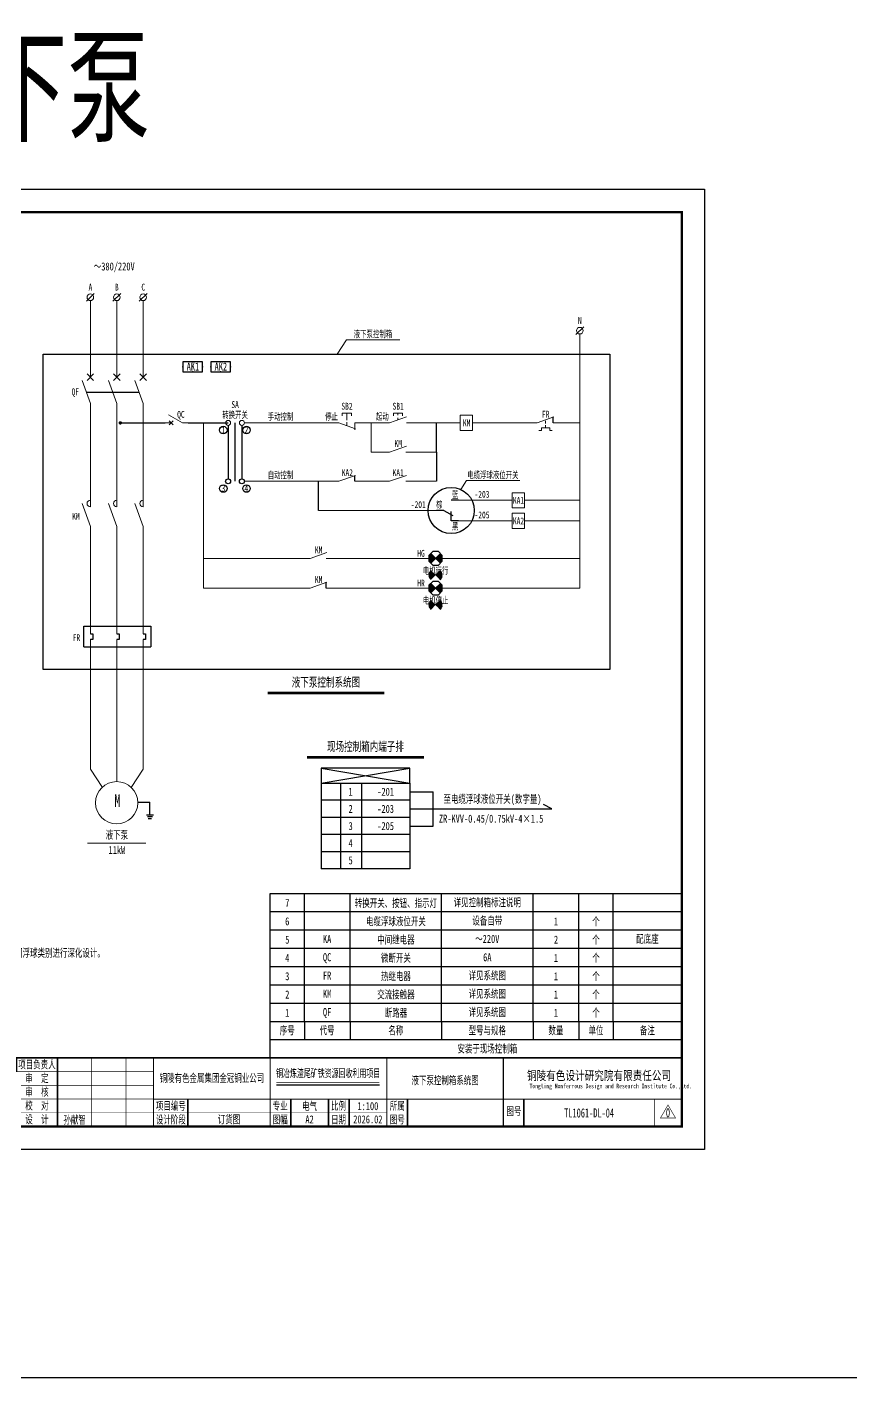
# Model space of a CAD drawing. Header units: millimetres. Extents: x 401220 to 2750366, y -101310 to 943175.
# Drawn here: x 681994 to 718024, y 309391 to 368490 of the extents above; entities that cross this region are included whole.
import ezdxf
from ezdxf.enums import TextEntityAlignment as Align

# ---------------------------------------------------------------- set-up
doc = ezdxf.new("R2010")
doc.units = ezdxf.units.MM
doc.linetypes.add('DASHED', pattern=[0.75, 0.5, -0.25])
doc.linetypes.add('常规', pattern=[20, 10, 0, 10])
for name, color, linetype, lineweight in [('01', 7, 'Continuous', 50), ('1轮廓实线层', 7, 'Continuous', 18), ('_0', 7, 'Continuous', 25), ('CAXA0层', 7, 'Continuous', 25), ('MX', 3, 'Continuous', 0), ('SW', 8, 'Continuous', 20), ('TEXT', 4, 'Continuous', 0)]:
    doc.layers.add(name, color=color, linetype=linetype, lineweight=lineweight)
for name, color, linetype in [('4虚线层', 6, 'DASHED'), ('动力平面导线层', 3, '常规'), ('动力平面设备层', 1, 'Continuous'), ('图框', 7, 'Continuous'), ('标注-照明', 7, 'Continuous'), ('照明平面导线层', 3, 'Continuous'), ('照明平面设备层', 1, 'Continuous'), ('电气-接地设计-接地线', 3, '接地线')]:
    doc.layers.add(name, color=color, linetype=linetype)
doc.styles.add('HZ', font='simsun.ttf', dxfattribs={"width": 0.75})
doc.styles.add('标准', font='NSimSun.ttf', dxfattribs={"width": 0.667})
doc.linetypes.add('接地线', pattern='A,500,[136,EESLTYPE.shx,S=100,R=0,X=0,Y=0],500,-200,60,-200', length=1460)

# ---------------------------------------------------------------- blocks, each defined once
blk = doc.blocks.new('HHG')
at = {"layer": '01', "color": 3, "lineweight": 30}
for p, q in [((320, 0), (0, 0)), ((320, 0), (708, -224)), ((959, 450), (640, 450)), ((640, -452), (640, -42)), ((959, -452), (640, -452))]:
    blk.add_line(p, q, dxfattribs=at)
blk = doc.blocks.new('*U31')
at = {"layer": '1轮廓实线层'}
for p, q in [((0, 15), (0, 10)), ((0, 5), (-3.5, 11.06)), ((0, 10), (-0.88, 10.88)), ((0, 10), (-0.88, 9.12)), ((0, 10), (0.88, 10.88)), ((0, 10), (0.88, 9.12)), ((0, 5), (0, 0))]:
    blk.add_line(p, q, dxfattribs=at)
blk = doc.blocks.new('PLA1')
at = {"color": 0, "linetype": 'ByBlock', "lineweight": -2}
for p, q in [((-500, 500), (-500, 0)), ((500, 500), (-500, 500)), ((-500, 0), (500, 0)), ((500, 0), (500, 500))]:
    blk.add_line(p, q, dxfattribs=at)
for p in [(-500, 250), (0, 500), (0, 0), (500, 250)]:
    blk.add_point(p, dxfattribs=at)
blk = doc.blocks.new('3')
at = {"layer": 'TEXT', "color": 7, "lineweight": 25, "style": 'HZ', "width": 0.75}
for s, height, p in [('铜陵有色设计研究院有限责任公司', 400, (221501, 249018)), ('Tongling Nonferrous Design and Research Institute Co.,Ltd.', 200, (221613, 248659))]:
    blk.add_text(s, height=height, dxfattribs=at).set_placement(p)
blk = doc.blocks.new('铜陵有色图签02')
at = {"layer": '图框', "linetype": 'Continuous', "lineweight": 50}
for p, q in [((-38401, 3003), (-38401, 1)), ((-29100, 3001), (-29100, 0))]:
    blk.add_line(p, q, dxfattribs=at)
at = {"layer": '图框', "color": 7, "linetype": 'Continuous', "lineweight": 25}
for p, q in [((-36201, 3010), (-36201, 9)), ((-34701, 3010), (-34701, 9)), ((-33401, 3017), (-33401, 16)), ((-31901, 3017), (-31901, 16)), ((-30601, 3017), (-30601, 16)), ((-29100, 1201), (-37501, 1201))]:
    blk.add_line(p, q, dxfattribs=at)
at = {"layer": '图框', "color": 7, "linetype": 'Continuous', "lineweight": 35}
for p, q in [((-27300, 3001), (-27300, 1)), ((-21600, 1197), (-21600, -3)), ((-17100, 1200), (-17100, 0)), ((-15450, 0), (-15450, 1200)), ((-14550, 1200), (-14550, 0)), ((-12000, 1201), (-12000, 1)), ((-6900, 1202), (-6900, 2))]:
    blk.add_line(p, q, dxfattribs=at)
at = {"layer": '图框', "lineweight": 25}
blk.add_line((-17723, 1830), (-13223, 1830), dxfattribs=at)
at = {"layer": '图框', "lineweight": 70, "const_width": 70}
blk.add_lwpolyline([(-17980, 3001), (0, 3001), (-38401, 3001)], dxfattribs=at)
at = {"layer": '图框', "color": 7, "linetype": 'Continuous', "lineweight": 25, "const_width": 25}
for points in [[(-37501, 3000), (-37501, 0)], [(-25800, 3001), (-25800, 1)], [(-24300, 3001), (-24300, 1)], [(-23100, 2401), (-37501, 2401)], [(-23100, 1801), (-37501, 1801)], [(-23100, 1201), (-29100, 1201)], [(-12900, 600), (-18000, 600), (-37501, 600)], [(-602, 943), (-932, 371), (-272, 371), (-602, 943)]]:
    blk.add_lwpolyline(points, dxfattribs=at)
at = {"layer": '图框', "linetype": 'Continuous', "lineweight": 50, "const_width": 50}
for points in [[(-23100, 3001), (-23100, 1)], [(-18000, 3000), (-18000, 0)]]:
    blk.add_lwpolyline(points, dxfattribs=at)
at = {"layer": '图框', "lineweight": 50, "const_width": 50}
for points in [[(-12900, 3001), (-12900, 1)], [(-7800, 3001), (-7800, 1)], [(0, 3000), (0, 0)], [(-23100, 1200), (0, 1200)]]:
    blk.add_lwpolyline(points, dxfattribs=at)
at = {"layer": '图框', "lineweight": 25, "const_width": 35}
blk.add_lwpolyline([(-17723, 1930), (-13223, 1930)], dxfattribs=at)
at = {"layer": '图框', "color": 7, "linetype": 'Continuous', "lineweight": 35, "const_width": 25}
blk.add_lwpolyline([(-1200, 1201), (-1200, 0)], dxfattribs=at)
at = {"layer": '图框', "linetype": 'Continuous', "lineweight": 70, "const_width": 70}
blk.add_lwpolyline([(-38401, 1), (0, 0)], dxfattribs=at)
at = {"layer": '图框', "lineweight": 25}
blk.add_blockref('3', (-228268, -246986), dxfattribs=at)
at = {"layer": 'TEXT', "color": 7, "lineweight": 25, "style": '标准', "width": 0.667}
for s, height, p in [('会', 300, (-37942, 2054)), ('总  图', 300, (-36862, 2555)), ('建  筑', 300, (-34062, 2562)), ('热  工', 300, (-31262, 2562)), ('项目负责人', 350, (-28197, 2541)), ('冶  炼', 300, (-36862, 1955)), ('化  工', 300, (-34062, 1962)), ('给排水', 300, (-31262, 1962)), ('审  定', 350, (-28197, 1941)), ('签', 300, (-37942, 1404)), ('选  矿', 300, (-36862, 1355)), ('暖  通', 300, (-34062, 1362)), ('自  控', 300, (-31262, 1362)), ('审  核', 350, (-28197, 1341)), ('栏', 300, (-37942, 754)), ('采  矿', 300, (-36862, 754)), ('机  械', 300, (-34062, 761)), ('电  气', 300, (-31262, 761)), ('校  对', 350, (-28197, 741)), ('项目编号', 350, (-22343, 730)), ('专业', 350, (-17559, 730)), ('比例', 350, (-15009, 730)), ('所属', 350, (-12438, 730)), ('图号', 350, (-7339, 495)), ('专  业', 300, (-36862, 170)), ('签  字', 300, (-35449, 170)), ('专  业', 300, (-34062, 177)), ('签  字', 300, (-32649, 177)), ('专  业', 300, (-31262, 177)), ('签  字', 300, (-29849, 177)), ('设  计', 350, (-28197, 139)), ('设计阶段', 350, (-22343, 130)), ('图幅', 350, (-17559, 130)), ('日期', 350, (-15009, 130)), ('图号', 350, (-12438, 130))]:
    blk.add_text(s, height=height, dxfattribs=at).set_placement(p, align=Align.CENTER)

msp = doc.modelspace()

# ---------------------------------------------------------------- hatches: boundary and pattern name
at = {"linetype": 'ByBlock', "lineweight": 25}
h = msp.add_hatch(dxfattribs=at)
h.set_pattern_fill('ANSI31', color=3, scale=184.8, style=0)
h.set_pattern_definition([(45, (135455.75, 347439.01), (-16.3341666, 16.3341666), [])])
h.paths.add_polyline_path([(699858.1, 345244), (699649.2, 345453.3, 0.1991281), (699562.4, 345244, 0.1986966), (699648.9, 345035.1)])
h.paths.add_polyline_path([(700067.4, 345453), (699858.1, 345244), (700067, 345034.8, 0.1991281), (700153.8, 345244, 0.1986966)])
h = msp.add_hatch(dxfattribs=at)
h.set_pattern_fill('ANSI31', color=3, scale=184.8, style=0)
h.set_pattern_definition([(45, (135455.75, 346703.985), (-16.3341666, 16.3341666), [])])
h.paths.add_polyline_path([(699858.1, 344509), (699649.2, 344718.3, 0.1991281), (699562.4, 344509, 0.1986966), (699648.9, 344300.1)])
h.paths.add_polyline_path([(700067.4, 344717.9), (699858.1, 344509), (700067, 344299.8, 0.1991281), (700153.8, 344509, 0.1986966)])
h = msp.add_hatch(dxfattribs=at)
h.set_pattern_fill('ANSI31', color=1, scale=184.8, style=0)
h.set_pattern_definition([(45, (135455.664, 346139.01), (-16.3341666, 16.3341666), [])])
h.paths.add_polyline_path([(699858, 343944), (699649.1, 344153.3, 0.1991281), (699562.3, 343944, 0.1986966), (699648.8, 343735.1)])
h.paths.add_polyline_path([(700067.3, 344153), (699858, 343944), (700066.9, 343734.8, 0.1991281), (700153.7, 343944, 0.1986966)])
h = msp.add_hatch(dxfattribs=at)
h.set_pattern_fill('ANSI31', color=1, scale=184.8, style=0)
h.set_pattern_definition([(45, (135455.664, 345403.985), (-16.3341666, 16.3341666), [])])
h.paths.add_polyline_path([(699858, 343209), (699649.1, 343418.3, 0.1991281), (699562.3, 343209, 0.1986966), (699648.8, 343000.1)])
h.paths.add_polyline_path([(700067.3, 343417.9), (699858, 343209), (700066.9, 342999.8, 0.1991281), (700153.7, 343209, 0.1986966)])

# ---------------------------------------------------------------- linework, layer by layer
at = {"color": 0, "linetype": 'ByBlock', "lineweight": 20}
for p, q in [((704303, 351172.5), (701471.2, 351172.5)), ((704668.5, 351262.9), (704668.5, 351142.3)), ((704668.5, 351075.3), (704668.5, 350954.7)), ((704379.1, 350846.2), (704487.6, 350846.2)), ((704487.6, 350846.2), (704487.6, 350954.7)), ((704487.6, 350954.7), (704849.4, 350954.7)), ((704849.4, 350954.7), (704849.4, 350846.2)), ((704849.4, 350846.2), (704958, 350846.2)), ((706164.4, 347788), (703740.6, 347788)), ((706164.4, 346886), (703740.6, 346886))]:
    msp.add_line(p, q, dxfattribs=at)
at = {"color": 3, "linetype": 'ByBlock', "lineweight": 25}
for p, q in [((700067.4, 345453), (699648.9, 345035.1)), ((700067, 345034.8), (699649.2, 345453.3)), ((694860.8, 336062.3), (698727.8, 335411.5)), ((694860.8, 335411.5), (698727.8, 336062.3)), ((694860.8, 335411.5), (694860.8, 331662.5)), ((694860.8, 335411.5), (698727.8, 335411.5)), ((695696.7, 335411.5), (695696.7, 331662.5)), ((696616.1, 335411.5), (696616.1, 331662.5)), ((698727.8, 335411.5), (698727.8, 331662.5)), ((698727.8, 334661.7), (694860.8, 334661.7)), ((698727.8, 333911.9), (694860.8, 333911.9)), ((698727.8, 333162.1), (694860.8, 333162.1)), ((698727.8, 332412.3), (694860.8, 332412.3)), ((698727.8, 331662.5), (694860.8, 331662.5))]:
    msp.add_line(p, q, dxfattribs=at)
at = {"color": 1, "linetype": 'ByBlock', "lineweight": 25}
for p, q in [((700067.3, 344153), (699648.8, 343735.1)), ((700066.9, 343734.8), (699649.1, 344153.3))]:
    msp.add_line(p, q, dxfattribs=at)
at = {"linetype": 'ByBlock'}
for p, q in [((684480.9, 342276.1), (687403.3, 342276.1)), ((684480.9, 341371.2), (684480.9, 342276.1)), ((687403.3, 342276.1), (687403.3, 341371.2)), ((684762.9, 341951.8), (684870.7, 341951.8)), ((684870.7, 341695.5), (684762.9, 341695.5)), ((684870.7, 341951.8), (684870.7, 341695.5)), ((685917.7, 341951.8), (686025.5, 341951.8)), ((686025.5, 341695.5), (685917.7, 341695.5)), ((686025.5, 341951.8), (686025.5, 341695.5)), ((687072.6, 341951.8), (687180.4, 341951.8)), ((687180.4, 341695.5), (687072.6, 341695.5)), ((687180.4, 341951.8), (687180.4, 341695.5)), ((684480.9, 341371.2), (687403.3, 341371.2))]:
    msp.add_line(p, q, dxfattribs=at)
at = {"color": 1, "linetype": 'ByBlock'}
for p, q in [((698727.8, 335036.6), (699746.8, 335036.6)), ((699746.8, 333537), (699746.8, 335036.6)), ((698727.8, 334286.8), (699746.8, 334286.8)), ((699746.8, 334286.8), (704948, 334286.8)), ((698727.8, 333537), (699746.8, 333537))]:
    msp.add_line(p, q, dxfattribs=at)
at = {"color": 3}
msp.add_line((930455.5, 309391.2), (401219.7, 309391.2), dxfattribs=at)
at = {"color": 7, "linetype": 'ByBlock', "lineweight": 20, "const_width": 75}
msp.add_lwpolyline([(686035.1, 351172.5, 1), (686110.1, 351172.5, 1)], format="xyb", close=True, dxfattribs=at)
at = {"color": 3, "linetype": 'ByBlock', "lineweight": 25}
for points in [[(699735.6, 345539.7), (699562.4, 345366.5), (699562.4, 345121.6), (699735.6, 344948.4), (699980.6, 344948.4), (700153.8, 345121.6), (700153.8, 345366.5), (699980.6, 345539.7)], [(694860.8, 335411.5), (698727.8, 335411.5), (698727.8, 336062.3), (694860.8, 336062.3)]]:
    msp.add_lwpolyline(points, close=True, dxfattribs=at)
at = {"color": 1, "linetype": 'ByBlock', "lineweight": 25}
msp.add_lwpolyline([(699735.5, 344239.7), (699562.3, 344066.5), (699562.3, 343821.6), (699735.5, 343648.4), (699980.5, 343648.4), (700153.7, 343821.6), (700153.7, 344066.5), (699980.5, 344239.7)], close=True, dxfattribs=at)
at = {"layer": '4虚线层', "linetype": 'ByBlock', "ltscale": 0.1}
msp.add_circle((700542.9, 347338.1), 1008.5, dxfattribs=at)
at = {"layer": '_0', "color": 0, "linetype": 'ByBlock', "ltscale": 500}
msp.add_line((684582.4, 352522.6), (686892.2, 352522.6), dxfattribs=at)
at = {"layer": '_0', "color": 0, "linetype": 'ByBlock'}
msp.add_line((686835.7, 334581.3), (687368, 334581.3), dxfattribs=at)
at = {"layer": '_0', "linetype": 'ByBlock'}
msp.add_line((687368, 334032.9), (687368, 334585.3), dxfattribs=at)
at = {"layer": 'CAXA0层', "color": 2, "linetype": 'ByBlock', "lineweight": 40}
msp.add_line((692516.8, 339378.7), (697614.9, 339378.7), dxfattribs=at)
at = {"layer": 'CAXA0层', "color": 2, "linetype": 'ByBlock', "lineweight": 0}
msp.add_line((692516.8, 339313.2), (697614.9, 339313.2), dxfattribs=at)
at = {"layer": 'CAXA0层', "color": 3, "linetype": 'ByBlock', "lineweight": 40}
msp.add_line((694245.2, 336565.8), (699343.4, 336565.8), dxfattribs=at)
at = {"layer": 'CAXA0层', "color": 3, "linetype": 'ByBlock', "lineweight": 0}
msp.add_line((694245.2, 336500.3), (699343.4, 336500.3), dxfattribs=at)
at = {"layer": 'CAXA0层', "linetype": 'ByBlock', "lineweight": 0}
msp.add_line((684637.7, 332783.5), (687186.7, 332783.5), dxfattribs=at)
at = {"layer": 'MX', "color": 7, "linetype": 'ByBlock', "lineweight": 20}
for p, q in [((684589.6, 356493.3), (684936.1, 356839.8)), ((684762.9, 356522.4), (684762.9, 353172.2)), ((685744.5, 356493.3), (686091, 356839.8)), ((685917.7, 356522.4), (685917.7, 353172.2)), ((686899.4, 356493.3), (687245.8, 356839.8)), ((687072.6, 356522.4), (687072.6, 353172.2)), ((705991.1, 355033.6), (706337.6, 355380)), ((684762.9, 352017.3), (684402, 353027.8)), ((684907.2, 353316.6), (684618.5, 353027.8)), ((684907.2, 353027.8), (684618.5, 353316.6)), ((685917.7, 352017.3), (685556.8, 353027.8)), ((686062.1, 353316.6), (685773.4, 353027.8)), ((686062.1, 353027.8), (685773.4, 353316.6)), ((687072.6, 352017.3), (686711.7, 353027.8)), ((687217, 353316.6), (686928.2, 353027.8)), ((687217, 353027.8), (686928.2, 353316.6)), ((684762.9, 347504.7), (684762.9, 352027.5)), ((685917.7, 347504.7), (685917.7, 352027.5)), ((687072.6, 347504.7), (687072.6, 352027.5)), ((684762.9, 346638.6), (684402, 347649.1)), ((685917.7, 346638.6), (685556.8, 347649.1)), ((687072.6, 346638.6), (686711.7, 347649.1)), ((684762.9, 341951.8), (684762.9, 346638.6)), ((685917.7, 346638.6), (685917.7, 341951.8)), ((687072.6, 346638.6), (687072.6, 341951.8)), ((684762.9, 341704.3), (684762.9, 336025.1)), ((685917.7, 341695.5), (685917.7, 335479.2)), ((687072.6, 341695.5), (687072.6, 336025.1)), ((684762.9, 336025.1), (685289.1, 335227.2)), ((687072.6, 336025.1), (686546.4, 335227.2))]:
    msp.add_line(p, q, dxfattribs=at)
for centre, radius in [((684762.9, 356666.5), 144.4), ((685917.7, 356666.5), 144.4), ((687072.6, 356666.5), 144.4), ((706164.3, 355206.8), 144.4), ((685912.2, 334555.3), 923.9)]:
    msp.add_circle(centre, radius, dxfattribs=at)
for centre in [(684762.9, 347649.1), (685917.7, 347649.1), (687072.6, 347649.1)]:
    msp.add_arc(centre, 144.4, 89.999997, 269.999994, dxfattribs=at)
at = {"layer": 'SW', "color": 7, "linetype": 'ByBlock', "lineweight": 25}
for p, q in [((692624.2, 330591.6), (694124.2, 330591.6)), ((692624.2, 329791.6), (692624.2, 330591.6)), ((694124.2, 330591.6), (696124.2, 330591.6)), ((694124.2, 329791.6), (694124.2, 330591.6)), ((696124.2, 330591.6), (700124.2, 330591.6)), ((696124.2, 329791.6), (696124.2, 330591.6)), ((700124.2, 330591.6), (704124.2, 330591.6)), ((700124.2, 329791.6), (700124.2, 330591.6)), ((704124.2, 330591.6), (706124.2, 330591.6)), ((704124.2, 329791.6), (704124.2, 330591.6)), ((706124.2, 330591.6), (707624.2, 330591.6)), ((706124.2, 329791.6), (706124.2, 330591.6)), ((707624.2, 330591.6), (710624.2, 330591.6)), ((707624.2, 329791.6), (707624.2, 330591.6)), ((692624.2, 329791.6), (694124.2, 329791.6)), ((692624.2, 328991.6), (692624.2, 329791.6)), ((694124.2, 329791.6), (696124.2, 329791.6)), ((694124.2, 328991.6), (694124.2, 329791.6)), ((696124.2, 329791.6), (700124.2, 329791.6)), ((696124.2, 328991.6), (696124.2, 329791.6)), ((700124.2, 329791.6), (704124.2, 329791.6)), ((700124.2, 328991.6), (700124.2, 329791.6)), ((704124.2, 329791.6), (706124.2, 329791.6)), ((704124.2, 328991.6), (704124.2, 329791.6)), ((706124.2, 329791.6), (707624.2, 329791.6)), ((706124.2, 328991.6), (706124.2, 329791.6)), ((707624.2, 329791.6), (710624.2, 329791.6)), ((707624.2, 328991.6), (707624.2, 329791.6)), ((692624.2, 328991.6), (694124.2, 328991.6)), ((692624.2, 328191.6), (692624.2, 328991.6)), ((694124.2, 328991.6), (696124.2, 328991.6)), ((694124.2, 328191.6), (694124.2, 328991.6)), ((696124.2, 328991.6), (700124.2, 328991.6)), ((696124.2, 328191.6), (696124.2, 328991.6)), ((700124.2, 328991.6), (704124.2, 328991.6)), ((700124.2, 328191.6), (700124.2, 328991.6)), ((704124.2, 328991.6), (706124.2, 328991.6)), ((704124.2, 328191.6), (704124.2, 328991.6)), ((706124.2, 328991.6), (707624.2, 328991.6)), ((706124.2, 328191.6), (706124.2, 328991.6)), ((707624.2, 328991.6), (710624.2, 328991.6)), ((707624.2, 328191.6), (707624.2, 328991.6)), ((692624.2, 328191.6), (694124.2, 328191.6)), ((692624.2, 327391.6), (692624.2, 328191.6)), ((694124.2, 328191.6), (696124.2, 328191.6)), ((694124.2, 327391.6), (694124.2, 328191.6)), ((696124.2, 328191.6), (700124.2, 328191.6)), ((696124.2, 327391.6), (696124.2, 328191.6)), ((700124.2, 328191.6), (704124.2, 328191.6)), ((700124.2, 327391.6), (700124.2, 328191.6)), ((704124.2, 328191.6), (706124.2, 328191.6)), ((704124.2, 327391.6), (704124.2, 328191.6)), ((706124.2, 328191.6), (707624.2, 328191.6)), ((706124.2, 327391.6), (706124.2, 328191.6)), ((707624.2, 328191.6), (710624.2, 328191.6)), ((707624.2, 327391.6), (707624.2, 328191.6)), ((692624.2, 327391.6), (694124.2, 327391.6)), ((692624.2, 326591.6), (692624.2, 327391.6)), ((694124.2, 327391.6), (696124.2, 327391.6)), ((694124.2, 326591.6), (694124.2, 327391.6)), ((696124.2, 327391.6), (700124.2, 327391.6)), ((696124.2, 326591.6), (696124.2, 327391.6)), ((700124.2, 327391.6), (704124.2, 327391.6)), ((700124.2, 326591.6), (700124.2, 327391.6)), ((704124.2, 327391.6), (706124.2, 327391.6)), ((704124.2, 326591.6), (704124.2, 327391.6)), ((706124.2, 327391.6), (707624.2, 327391.6)), ((706124.2, 326591.6), (706124.2, 327391.6)), ((707624.2, 327391.6), (710624.2, 327391.6)), ((707624.2, 326591.6), (707624.2, 327391.6)), ((692624.2, 326591.6), (694124.2, 326591.6)), ((692624.2, 325791.6), (692624.2, 326591.6)), ((694124.2, 326591.6), (696124.2, 326591.6)), ((694124.2, 325791.6), (694124.2, 326591.6)), ((696124.2, 326591.6), (700124.2, 326591.6)), ((696124.2, 325791.6), (696124.2, 326591.6)), ((700124.2, 326591.6), (704124.2, 326591.6)), ((700124.2, 325791.6), (700124.2, 326591.6)), ((704124.2, 326591.6), (706124.2, 326591.6)), ((704124.2, 325791.6), (704124.2, 326591.6)), ((706124.2, 326591.6), (707624.2, 326591.6)), ((706124.2, 325791.6), (706124.2, 326591.6)), ((707624.2, 326591.6), (710624.2, 326591.6)), ((707624.2, 325791.6), (707624.2, 326591.6)), ((692624.2, 325791.6), (694124.2, 325791.6)), ((692624.2, 324991.6), (692624.2, 325791.6)), ((694124.2, 325791.6), (696124.2, 325791.6)), ((694124.2, 324991.6), (694124.2, 325791.6)), ((696124.2, 325791.6), (700124.2, 325791.6)), ((696124.2, 324991.6), (696124.2, 325791.6)), ((700124.2, 325791.6), (704124.2, 325791.6)), ((700124.2, 324991.6), (700124.2, 325791.6)), ((704124.2, 325791.6), (706124.2, 325791.6)), ((704124.2, 324991.6), (704124.2, 325791.6)), ((706124.2, 325791.6), (707624.2, 325791.6)), ((706124.2, 324991.6), (706124.2, 325791.6)), ((707624.2, 325791.6), (710624.2, 325791.6)), ((707624.2, 324991.6), (707624.2, 325791.6)), ((692624.2, 324191.6), (692624.2, 324991.6)), ((692624.2, 324991.6), (710624.2, 324991.6)), ((694124.2, 324991.6), (694124.2, 324191.6)), ((696124.2, 324991.6), (696124.2, 324191.6)), ((700124.2, 324991.6), (700124.2, 324191.6)), ((704124.2, 324991.6), (704124.2, 324191.6)), ((706124.2, 324991.6), (706124.2, 324191.6)), ((707624.2, 324991.6), (707624.2, 324191.6)), ((692624.2, 324191.6), (710624.2, 324191.6)), ((692624.2, 323391.6), (692624.2, 324191.6))]:
    msp.add_line(p, q, dxfattribs=at)
at = {"layer": 'TEXT', "color": 7, "linetype": 'ByBlock', "ltscale": 100}
for centre in [(690788.3, 351172.5), (691391.8, 351172.5)]:
    msp.add_circle(centre, 109.7, dxfattribs=at)
at = {"layer": '动力平面导线层', "color": 0, "linetype": 'ByBlock', "lineweight": -3, "ltscale": 100}
for p, q in [((705004.7, 351172.5), (705004.7, 351433.9)), ((696328, 348616.2), (696328, 348877.7)), ((695073.4, 343944), (695073.4, 344205.5))]:
    msp.add_line(p, q, dxfattribs=at)
at = {"layer": '动力平面导线层', "color": 0, "linetype": 'ByBlock'}
for p, q in [((699902.3, 349894.3), (699902.3, 348616.2)), ((694737.2, 347338.1), (694737.2, 348616.2))]:
    msp.add_line(p, q, dxfattribs=at)
at = {"layer": '动力平面导线层', "color": 4, "linetype": 'ByBlock'}
msp.add_lwpolyline([(682703.7, 354183.6), (707477.1, 354183.6), (707477.1, 340386.2), (682703.7, 340386.2)], close=True, dxfattribs=at)
at = {"layer": '动力平面设备层', "color": 0, "linetype": 'ByBlock', "lineweight": -3, "ltscale": 100}
for p, q in [((687213.3, 334032.9), (687522.8, 334032.9)), ((687255, 333948.7), (687481.1, 333948.7)), ((687296.7, 333864.5), (687439.4, 333864.5))]:
    msp.add_line(p, q, dxfattribs=at)
at = {"layer": '动力平面设备层', "color": 1, "linetype": 'ByBlock', "lineweight": -3, "ltscale": 100}
msp.add_line((704948, 334286.8), (704571.4, 334480), dxfattribs=at)
at = {"layer": '图框', "linetype": 'Continuous', "lineweight": 100, "const_width": 100}
msp.add_lwpolyline([(654724.2, 320391.2), (710624.2, 320391.2), (710624.2, 360391.2), (654724.2, 360391.2)], close=True, dxfattribs=at)
at = {"layer": '标注-照明', "linetype": 'ByBlock', "lineweight": 25, "ltscale": 100}
for p, q in [((686072.6, 351172.5), (688040.5, 351172.5)), ((689040.5, 351172.5), (690784.6, 351172.5)), ((690788.3, 351062.7), (690788.3, 348725.9)), ((691391.8, 351062.7), (691391.8, 348725.9))]:
    msp.add_line(p, q, dxfattribs=at)
at = {"layer": '标注-照明', "color": 0, "linetype": 'ByBlock', "lineweight": 25, "ltscale": 100}
msp.add_line((691090.3, 348616.2), (691090.3, 351172.5), dxfattribs=at)
at = {"layer": '标注-照明', "linetype": 'ByBlock', "lineweight": 25, "ltscale": 100}
for centre, radius in [((690575, 350857.1), 164.8), ((691591.2, 350857.1), 164.8), ((690788.3, 348616.2), 109.7), ((691391.8, 348616.2), 109.7), ((690575, 348300.9), 164.8), ((691591.2, 348300.9), 164.8)]:
    msp.add_circle(centre, radius, dxfattribs=at)
at = {"layer": '照明平面导线层', "color": 4, "linetype": 'ByBlock', "lineweight": 20}
for q in [(695561.1, 354183.6), (698292.3, 354808.2)]:
    msp.add_line((695969.1, 354808.2), q, dxfattribs=at)
at = {"layer": '照明平面导线层', "color": 0, "linetype": 'ByBlock', "lineweight": 20}
for p, q in [((706164.4, 343944), (706164.3, 355062.4)), ((689709.1, 351172.5), (689709.2, 343944)), ((691501.5, 351172.5), (695626.3, 351172.5)), ((695626.3, 351172.5), (696357.4, 350911)), ((695977.2, 351403.6), (695977.2, 351604.1)), ((695977.2, 351297.8), (695977.2, 351398)), ((695977.2, 351047), (695977.2, 351197.5)), ((697849.7, 351172.5), (696328, 351172.5)), ((696328, 351172.5), (696328, 350871.3)), ((697038.7, 351172.5), (697038.7, 349894.3)), ((697849.7, 351172.5), (698580.8, 351433.9)), ((698215.2, 351503.8), (698215.2, 351604.1)), ((698215.2, 351303.2), (698215.2, 351398.4)), ((698592.4, 351172.5), (700935.5, 351172.5)), ((704303, 351172.5), (705034.1, 351433.9)), ((705004.7, 351172.5), (706164.3, 351172.5)), ((697849.7, 349894.3), (697038.7, 349894.3)), ((697849.7, 349894.3), (698580.8, 350155.8)), ((698551.4, 349894.3), (699902.3, 349894.3)), ((695626.3, 348616.2), (696357.4, 348877.7)), ((697849.7, 348616.2), (698580.8, 348877.7)), ((691501.5, 348616.2), (695626.3, 348616.2)), ((696328, 348616.2), (697849.7, 348616.2)), ((698551.4, 348616.2), (699902.3, 348616.2)), ((700861.7, 347788), (703204.9, 347788)), ((694737.2, 347338.1), (699902.3, 347338.1)), ((700861.7, 346886), (703204.9, 346886)), ((689709.1, 345244), (694371.7, 345244)), ((694371.7, 345244), (695102.8, 345505.5)), ((695073.4, 345244), (699562.4, 345244)), ((700153.8, 345244), (706164.5, 345244)), ((694371.6, 343944), (695102.7, 344205.5)), ((689709, 343944), (694371.6, 343944)), ((695073.4, 343944), (699562.3, 343944)), ((700153.7, 343944), (706164.4, 343944))]:
    msp.add_line(p, q, dxfattribs=at)
at = {"layer": '照明平面导线层', "color": 6, "linetype": 'ByBlock', "lineweight": 20}
for q in [(700970.5, 348251.5), (703538, 348645.8)]:
    msp.add_line((701214.8, 348645.8), q, dxfattribs=at)
at = {"layer": '照明平面导线层', "color": 0, "linetype": 'ByBlock', "lineweight": 20}
for points in [[(696177.7, 351483.8), (696177.7, 351604.1), (695776.7, 351604.1), (695776.7, 351483.8)], [(698415.7, 351483.8), (698415.7, 351604.1), (698014.7, 351604.1), (698014.7, 351483.8)]]:
    msp.add_lwpolyline(points, dxfattribs=at)
for points in [[(700935.5, 351503.2), (701471.2, 351503.2), (701471.2, 350841.7), (700935.5, 350841.7)], [(703204.9, 348118.7), (703740.6, 348118.7), (703740.6, 347457.2), (703204.9, 347457.2)], [(703204.9, 347216.8), (703740.6, 347216.8), (703740.6, 346555.2), (703204.9, 346555.2)]]:
    msp.add_lwpolyline(points, close=True, dxfattribs=at)
at = {"layer": '照明平面设备层', "color": 0, "lineweight": -3, "ltscale": 100}
msp.add_lwpolyline([(652224.2, 361391.2), (711624.2, 361391.2), (711624.2, 319391.2), (652224.2, 319391.2)], close=True, dxfattribs=at)
at = {"layer": '电气-接地设计-接地线', "color": 0, "linetype": 'ByBlock', "lineweight": -3}
msp.add_line((699902.3, 349894.3), (699902.3, 351172.5), dxfattribs=at)

# ---------------------------------------------------------------- block references
at = {"layer": '_0', "color": 3, "linetype": 'ByBlock', "xscale": -100, "yscale": 100, "zscale": 100, "rotation": 90}
msp.add_blockref('*U31', (689290.5, 351172.5), dxfattribs=at)
at = {"layer": '动力平面导线层', "color": 0, "linetype": 'ByBlock'}
msp.add_blockref('HHG', (699902.3, 347338.1), dxfattribs=at)
at = {"layer": '图框', "lineweight": 25}
msp.add_blockref('铜陵有色图签02', (710624.2, 320391.2), dxfattribs=at)
at = {"layer": '照明平面设备层', "color": 1, "linetype": 'ByBlock', "lineweight": 30, "xscale": 0.8640000019222498, "yscale": 0.8640000019222498, "zscale": 0.8640000019222498}
for p in [(689239.1, 353405.2), (690459.9, 353405.2)]:
    msp.add_blockref('PLA1', p, dxfattribs=at)

# ---------------------------------------------------------------- texts
at = {"layer": 'SW', "color": 4, "linetype": 'ByBlock', "lineweight": 25, "style": '标准', "width": 0.667}
for s, height, p in [('液下泵', 4000, (681924.2, 363890.7)), ('液下泵', 350, (685923.6, 332978.9)), ('11kW', 350, (685923.6, 332315.3))]:
    msp.add_text(s, height=height, dxfattribs=at).set_placement(p, align=Align.CENTER)
at = {"layer": 'SW', "color": 7, "linetype": 'ByBlock', "lineweight": 25, "style": '标准', "width": 0.667}
for s, p in [('AK1', (689247.7, 353460.4)), ('AK2', (690468.5, 353460.4)), ('1', (696144.9, 334861.7)), ('-201', (697674.2, 334861.7)), ('至电缆浮球液位开关(数字量)', (702346, 334544)), ('2', (696144.9, 334111.9)), ('-203', (697674.2, 334111.9)), ('ZR-KVV-0.45/0.75kV-4×1.5', (702289, 333684)), ('3', (696144.9, 333362.1)), ('-205', (697674.2, 333362.1)), ('4', (696144.9, 332612.3)), ('5', (696144.9, 331862.5)), ('转换开关、按钮、指示灯', (698124.2, 329991.6)), ('详见控制箱标注说明', (702120.4, 330022.5)), ('7', (693374.2, 329991.6)), ('6', (693374.2, 329191.6)), ('电缆浮球液位开关', (698124.2, 329191.6)), ('设备自带', (702120.4, 329222.5)), ('1', (705124.2, 329191.6)), ('个', (706874.2, 329191.6)), ('5', (693374.2, 328391.6)), ('KA', (695115.4, 328422.5)), ('中间继电器', (698124.2, 328391.6)), ('～220V', (702120.4, 328422.5)), ('2', (705124.2, 328391.6)), ('个', (706874.2, 328391.6)), ('配底座', (709120.4, 328422.5)), ('4', (693374.2, 327591.6)), ('QC', (695115.4, 327622.5)), ('微断开关', (698124.2, 327591.6)), ('6A', (702120.4, 327622.5)), ('1', (705124.2, 327591.6)), ('个', (706874.2, 327591.6)), ('3', (693374.2, 326791.6)), ('FR', (695115.4, 326822.5)), ('热继电器', (698124.2, 326791.6)), ('详见系统图', (702120.4, 326822.5)), ('1', (705124.2, 326791.6)), ('个', (706874.2, 326791.6)), ('2', (693374.2, 325991.6)), ('KM', (695115.4, 326022.5)), ('交流接触器', (698124.2, 325991.6)), ('详见系统图', (702120.4, 326022.5)), ('1', (705124.2, 325991.6)), ('个', (706874.2, 325991.6)), ('1', (693374.2, 325191.6)), ('QF', (695115.4, 325222.5)), ('断路器', (698124.2, 325191.6)), ('详见系统图', (702120.4, 325222.5)), ('1', (705124.2, 325191.6)), ('个', (706874.2, 325191.6)), ('序号', (693372.4, 324422.5)), ('代号', (695115.4, 324422.5)), ('名称', (698120.4, 324422.5)), ('型号与规格', (702120.4, 324422.5)), ('数量', (705120.4, 324422.5)), ('单位', (706870.4, 324422.5)), ('备注', (709120.4, 324422.5)), ('安装于现场控制箱', (702120.4, 323622.5))]:
    msp.add_text(s, height=350, dxfattribs=at).set_placement(p, align=Align.CENTER)
at = {"layer": 'SW', "color": 2, "linetype": 'ByBlock', "lineweight": 25, "style": '标准', "width": 0.667}
msp.add_text('液下泵控制系统图', height=400, dxfattribs=at).set_placement((695065.6, 339633.7), align=Align.CENTER)
at = {"layer": 'SW', "color": 3, "linetype": 'ByBlock', "lineweight": 25, "style": '标准', "width": 0.667}
msp.add_text('现场控制箱内端子排', height=400, dxfattribs=at).set_placement((696794.1, 336820.8), align=Align.CENTER)
at = {"layer": 'SW', "color": 4, "linetype": 'Continuous', "lineweight": 25, "style": '标准'}
for s, height, width, p in [('铜陵有色金属集团金冠铜业公司', 350, 0.667, (690078.1, 322337.5)), ('铜冶炼渣尾矿铁资源回收利用项目', 350, 0.62, (695161.8, 322549)), ('液下泵控制箱系统图', 350, 0.667, (700275.2, 322236.7)), ('电气', 350, 0.667, (694348.4, 321109.5)), ('1:100', 350, 0.667, (696898.4, 321109.5)), ('TL1061-DL-04', 400, 0.667, (706573.6, 320786.3)), ('0', 400, 0.667, (710022, 320797.8)), ('A2', 350, 0.667, (694348.4, 320529.8)), ('2026.02', 350, 0.667, (696898.4, 320529.8))]:
    msp.add_text(s, height=height, dxfattribs=dict(at, width=width)).set_placement(p, align=Align.CENTER)
at = {"layer": 'SW', "color": 7, "linetype": 'Continuous', "lineweight": 25, "style": '标准', "width": 0.667}
msp.add_text('孙献智', height=350, dxfattribs=at).set_placement((684076, 320511.7), align=Align.CENTER)
at = {"layer": 'SW', "color": 1, "linetype": 'Continuous', "lineweight": 25, "style": '标准', "width": 0.667}
msp.add_text('订货图', height=350, dxfattribs=at).set_placement((690823.7, 320529.8), align=Align.CENTER)
at = {"layer": 'SW', "color": 0, "linetype": 'ByBlock', "lineweight": 25, "insert": (673064.8, 329913.5), "char_height": 350, "width": 23102.543, "attachment_point": 1, "style": '标准'}
msp.add_mtext('设计说明：\\P{\\W0.7;    1、\\W0.667;\\C7;本型号控制箱共有2个。\\P\\W0.7;\\C0;    2、\\W0.667;\\C7;控制箱采用聚碳酸酯材质，防护等级IP54。\\P\\W0.7;\\C0;    3、\\W0.667;\\C7;本控制原理图作为参考，电气设备成套商可根据不同浮球类别进行深化设计。}', dxfattribs=at)
at = {"layer": 'TEXT', "color": 7, "linetype": 'ByBlock', "ltscale": 100, "style": '标准', "width": 0.667}
for s, height, p in [('～380/220V', 350, (685807.1, 357841.6)), ('A', 300, (684765.3, 356961.1)), ('B', 300, (685920.1, 356961.1)), ('C', 300, (687075, 356961.1)), ('N', 300, (706166.7, 355501.4)), ('QF', 300, (684105.9, 352383)), ('QC', 300, (688721.8, 351392.7)), ('转换开关', 300, (691091.2, 351375)), ('SA', 300, (691091.2, 351824)), ('手动控制', 300, (693079.9, 351298.5)), ('停止', 300, (695307.8, 351303.2)), ('SB2', 300, (695985.3, 351752.7)), ('起动', 300, (697531.2, 351303.2)), ('SB1', 300, (698223.4, 351752.7)), ('FR', 300, (704676.7, 351401.7)), ('KM', 300, (701216.9, 351022)), ('1', 300, (690580.8, 350717.9)), ('2', 300, (691585.8, 350717.9)), ('KM', 300, (698223.4, 350123.6)), ('自动控制', 300, (693079.9, 348742.3)), ('KA2', 300, (696000, 348845.5)), ('KA1', 300, (698223.4, 348845.5)), ('3', 300, (690580.8, 348161.6)), ('4', 300, (691585.8, 348161.6)), ('蓝', 300, (700712.9, 347881)), ('棕', 300, (700019.3, 347450.4)), ('KA1', 300, (703486.3, 347637.5)), ('KM', 300, (684131.7, 346932)), ('KA2', 300, (703486.3, 346735.6)), ('黑', 300, (700712.9, 346503.2)), ('KM', 300, (694745.4, 345473.3)), ('HG', 300, (699224.9, 345316.2)), ('电机运行', 300, (699861.1, 344555.6)), ('KM', 300, (694745.3, 344173.3)), ('HR', 300, (699224.8, 344016.2)), ('电机停止', 300, (699861, 343255.6)), ('FR', 300, (684156.1, 341627.2)), ('M', 550, (685944.9, 334368.1))]:
    msp.add_text(s, height=height, dxfattribs=at).set_placement(p, align=Align.CENTER)
at = {"layer": 'TEXT', "color": 4, "linetype": 'ByBlock', "ltscale": 100, "style": '标准', "width": 0.667}
msp.add_text('液下泵控制箱', height=300, dxfattribs=at).set_placement((697118.6, 354909.6), align=Align.CENTER)
at = {"layer": 'TEXT', "color": 6, "linetype": 'ByBlock', "ltscale": 100, "style": '标准', "width": 0.667}
msp.add_text('电缆浮球液位开关', height=300, dxfattribs=at).set_placement((702364.3, 348747.2), align=Align.CENTER)
at = {"layer": 'TEXT', "color": 2, "linetype": 'ByBlock', "ltscale": 100, "style": '标准', "width": 0.667}
for s, p in [('-203', (701889, 347898.5)), ('-201', (699103.7, 347448.6)), ('-205', (701889, 346996.5))]:
    msp.add_text(s, height=300, dxfattribs=at).set_placement(p, align=Align.CENTER)

doc.saveas('drawing.dxf')
